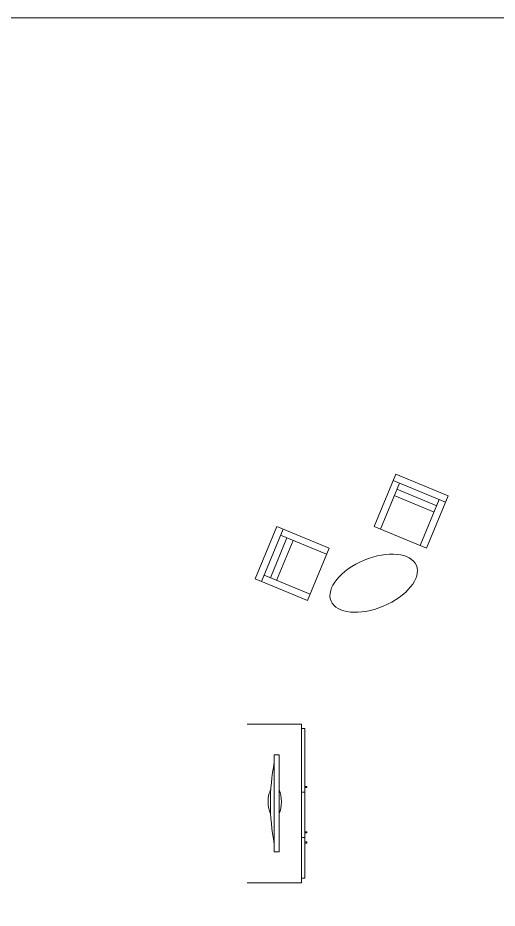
# Model space of a CAD drawing. Header units: millimetres. Extents: x 19901 to 42199, y 14545 to 21214.
# Drawn here: x 26258 to 26681, y 20114 to 20900 of the extents above; entities that cross this region are included whole.
import ezdxf

# ---------------------------------------------------------------- set-up
doc = ezdxf.new("R2010")
doc.units = ezdxf.units.MM
doc.layers.add('A-FURN', color=9, linetype='Continuous', lineweight=13)
doc.layers.add('Arredi', color=175, linetype='Continuous', lineweight=13)

msp = doc.modelspace()

# ---------------------------------------------------------------- linework, layer by layer
at = {"layer": 'A-FURN'}
msp.add_lwpolyline([(23218.02, 20899.51), (28252.09, 20899.51), (28252.09, 19547.87), (23218.02, 19547.87)], close=True, dxfattribs=at)
at = {"layer": 'Arredi'}
for p, q in [((26572.25, 20450.77), (26591.27, 20497.01)), ((26591.27, 20497.01), (26637.51, 20478)), ((26577.8, 20448.49), (26594.54, 20489.18)), ((26588.99, 20491.46), (26635.23, 20472.45)), ((26592.25, 20483.63), (26627.4, 20469.18)), ((26589.97, 20478.08), (26625.12, 20463.63)), ((26629.68, 20474.73), (26612.95, 20434.03)), ((26637.51, 20478), (26618.5, 20431.75)), ((26486.29, 20450.89), (26467.27, 20404.65)), ((26532.53, 20431.88), (26486.29, 20450.89)), ((26618.5, 20431.75), (26572.25, 20450.77)), ((26491.83, 20448.61), (26472.82, 20402.37)), ((26530.25, 20426.33), (26489.55, 20443.06)), ((26495.1, 20440.78), (26480.65, 20405.64)), ((26500.65, 20438.5), (26486.2, 20403.35)), ((26513.51, 20385.64), (26532.53, 20431.88)), ((26467.27, 20404.65), (26513.51, 20385.64)), ((26475.1, 20407.92), (26515.8, 20391.18)), ((26508.15, 20276.63), (26460.15, 20276.63)), ((26508.15, 20276.63), (26460.15, 20276.63)), ((26460.15, 20276.63), (26508.15, 20276.63)), ((26508.15, 20276.63), (26508.15, 20136.63)), ((26508.15, 20276.63), (26508.15, 20272.63)), ((26508.15, 20272.63), (26511.15, 20272.63)), ((26511.15, 20272.63), (26511.15, 20140.63)), ((26511.15, 20216.63), (26508.15, 20216.63)), ((26512.78, 20221.63), (26511.15, 20221.63)), ((26511.15, 20220.63), (26512.78, 20220.63)), ((26512.78, 20220.63), (26512.78, 20221.63)), ((26511.15, 20176.63), (26508.15, 20176.63)), ((26512.78, 20181.63), (26511.15, 20181.63)), ((26511.15, 20180.63), (26512.78, 20180.63)), ((26512.78, 20180.63), (26512.78, 20181.63)), ((26512.78, 20172.63), (26511.15, 20172.63)), ((26511.15, 20171.63), (26512.78, 20171.63)), ((26512.78, 20171.63), (26512.78, 20172.63)), ((26508.15, 20136.63), (26460.15, 20136.63)), ((26508.15, 20136.63), (26508.15, 20140.63)), ((26508.15, 20140.63), (26511.15, 20140.63))]:
    msp.add_line(p, q, dxfattribs=at)
msp.add_lwpolyline([(26484.15, 20249.48), (26488.43, 20249.48), (26488.43, 20163.78), (26484.15, 20163.78)], close=True, dxfattribs=at)
msp.add_arc((26665.66, 20206.84), 185, 168.84487, 191.15129, dxfattribs=at)
msp.add_ellipse((26571.84, 20400.83), major_axis=(-37.62, -15.7), ratio=0.539714, dxfattribs=at)
for start_param, end_param in [(3.776419, 5.613037), (6.995762, 8.712201)]:
    msp.add_ellipse((26484.57, 20208.1), major_axis=(0, -13.68), ratio=0.43211, start_param=start_param, end_param=end_param, dxfattribs=at)

doc.saveas('drawing.dxf')
